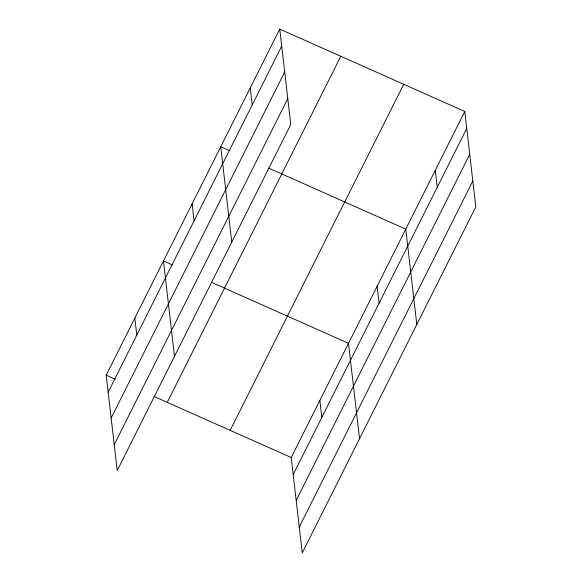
<?xml version="1.0" encoding="UTF-8"?>
<svg xmlns="http://www.w3.org/2000/svg" width="582" height="582" viewBox="0 0 582 582"><rect width="100%" height="100%" fill="white"/><g stroke="black" fill="none" stroke-linecap="round" stroke-linejoin="round"><path stroke-width="0.87" d="M279.746 29.1L290.774 124.468L117.222 470.532L106.193 375.164L279.746 29.1L464.778 111.468L475.807 206.836L302.254 552.9L291.226 457.532L464.778 111.468M108.157 392.166L281.71 46.102M111.147 418.029L284.7 71.964M114.232 444.67L287.784 98.605M167.252 402.351L340.805 56.279M230.159 430.353L403.712 84.288M293.19 474.534L466.742 128.469M296.18 500.396L469.732 154.325M299.264 527.037L472.817 180.973M229.81 150.803L220.738 146.766L231.767 242.127M268.593 168.067L405.77 229.126L416.799 324.494M172.541 265.006L163.462 260.969L174.498 356.33M211.324 282.27L348.494 343.329L359.531 438.697M106.193 375.164L115.265 379.209M154.048 396.473L291.226 457.532M435.271 170.3L437.242 187.302M377.129 286.228L379.1 303.229M319.86 400.431L321.824 417.432M250.238 87.933L252.21 104.935M192.096 203.867L194.068 220.862M134.828 318.063L136.792 335.065"/></g></svg>
